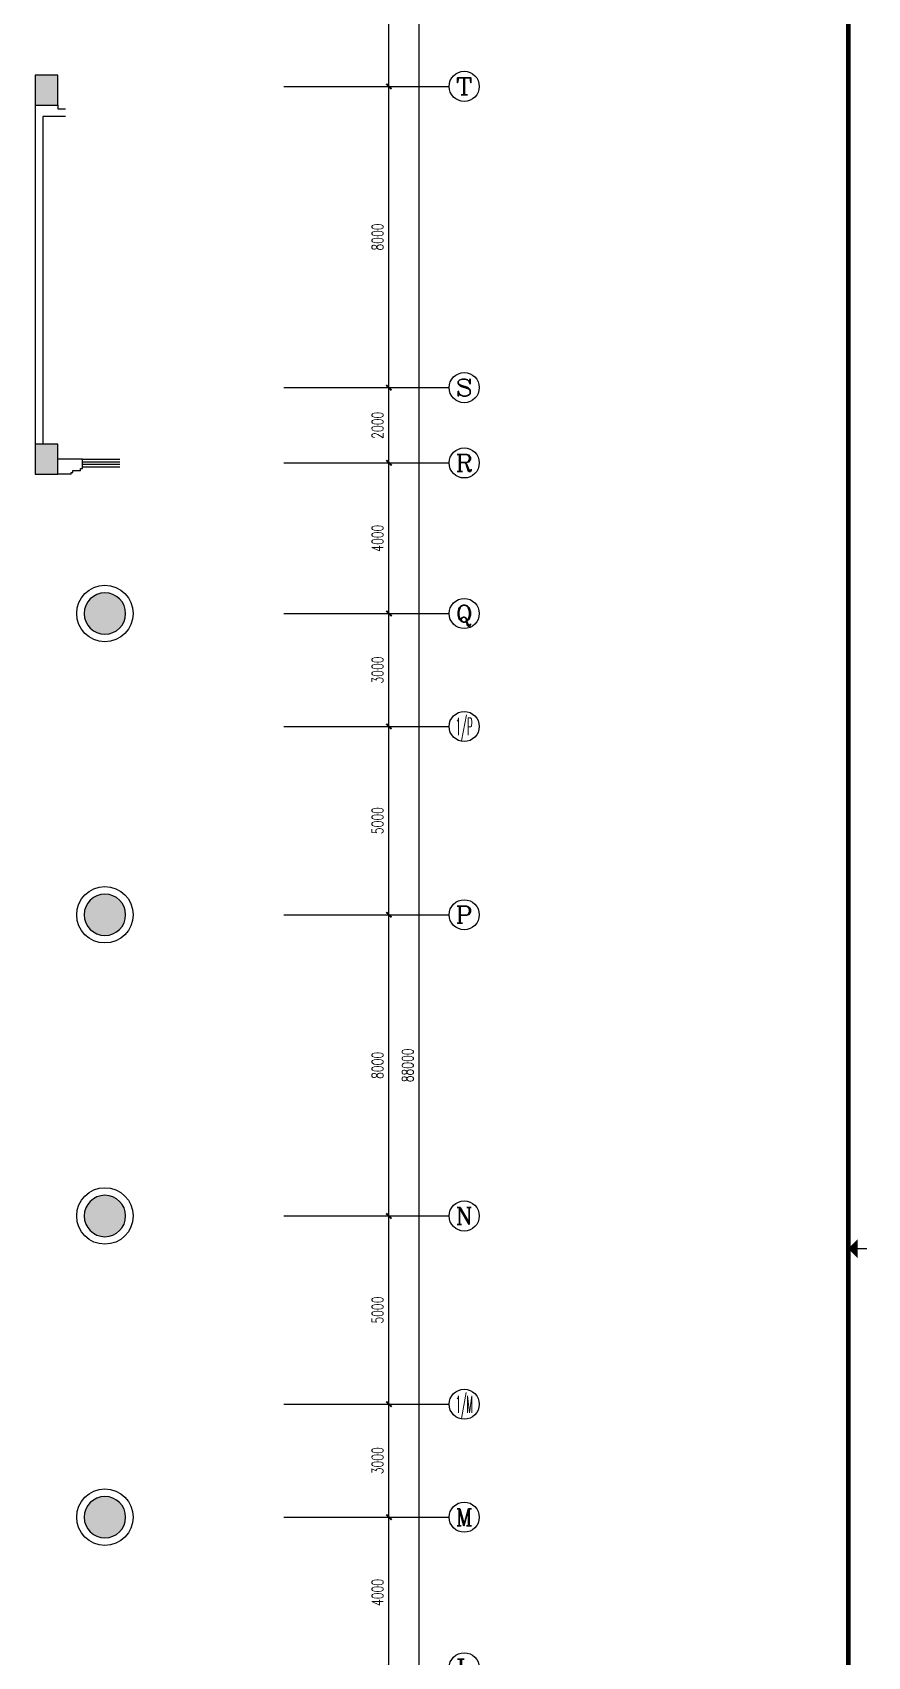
# Model space of a CAD drawing. Extents: x 190999 to 834799, y -200814 to 215286.
# Drawn here: x 728024 to 750208, y -33296 to 9835 of the extents above; entities that cross this region are included whole.
import ezdxf
from ezdxf.enums import TextEntityAlignment as Align

# ---------------------------------------------------------------- set-up
doc = ezdxf.new("R2010")
doc.units = 0
doc.header["$LTSCALE"] = 1000
doc.header["$MEASUREMENT"] = 0
for name, color, linetype in [('A-墙线', 2, 'Continuous'), ('A-外包装修', 250, 'Continuous'), ('A-外窗', 145, 'Continuous'), ('AXIS', 3, 'Continuous'), ('AXIS_TEXT', 7, 'Continuous'), ('COLUMN', 2, 'Continuous'), ('PUB_HATCH', 250, 'Continuous'), ('图框', 189, 'Continuous')]:
    doc.layers.add(name, color=color, linetype=linetype)
doc.styles.add('_TCH_AXIS', font='COMPLEX', dxfattribs={"bigfont": 'GBCBIG'})
doc.styles.add('COMPLEX', font='COMPLEX')
doc.styles.add('DIM_FONT', font='SIMPLEX', dxfattribs={"width": 0.7, "bigfont": 'GBCBIG'})
doc.dimstyles.new('DIMN', dxfattribs={"dimtxt": 300, "dimasz": 100, "dimexe": 250, "dimexo": 300, "dimgap": 150, "dimtad": 1, "dimdec": 0, "dimzin": 0, "dimdsep": 46, "dimtxsty": 'DIM_FONT', "dimblk": 'ARCHTICK', "dimcen": 0.09, "dimclrt": 7, "dimazin": 2, "dimtfac": 1, "dimtdec": 0, "dimtix": 1, "dimtmove": 2, "dimatfit": 3, "dimfxl": 0, "dimtolj": 1, "dimtzin": 0, "dimarcsym": 0})

# ---------------------------------------------------------------- blocks, each defined once
blk = doc.blocks.new('TJAD_TK_A0')
at = {"layer": '图框', "const_width": 0.3}
blk.add_lwpolyline([(1567.5, 391.74), (1567.5, 394.24)], dxfattribs=at)
at = {"layer": '图框', "const_width": 1.2}
blk.add_lwpolyline([(2152, -431.7), (2152, 389.3), (998, 389.3), (998, -431.7)], close=True, dxfattribs=at)
at = {"layer": '图框'}
blk.add_solid([(1565, 391.74), (1570, 391.74), (1567.5, 389.24)], dxfattribs=at)
blk = doc.blocks.new('_ArchTick')
at = {"const_width": 0.5}
blk.add_lwpolyline([(-0.7, -0.7), (0.7, 0.7)], dxfattribs=at)
blk = doc.blocks.new('*D646')
at = {"layer": 'AXIS', "color": 0, "lineweight": -2}
for p, q in [((736699, -29596), (737743, -29596)), ((737493, -33596), (737493, -29596)), ((736699, -33596), (737743, -33596))]:
    blk.add_line(p, q, dxfattribs=at)
at = {"layer": 'Defpoints', "color": 0}
for p in [(736399, -29596), (737493, -29596), (736399, -33596)]:
    blk.add_point(p, dxfattribs=at)
at = {"layer": 'AXIS', "color": 0, "lineweight": -2, "xscale": 100, "yscale": 100, "zscale": 100}
for p, rotation in [((737493, -29596), 90), ((737493, -33596), 270)]:
    blk.add_blockref('_ArchTick', p, dxfattribs=dict(at, rotation=rotation))
at = {"layer": 'AXIS', "color": 7, "insert": (737193, -31596), "char_height": 300, "attachment_point": 5, "rotation": 90, "style": 'DIM_FONT'}
blk.add_mtext('\\A1;4000', dxfattribs=at)
blk = doc.blocks.new('*D647')
at = {"layer": 'AXIS', "color": 0, "lineweight": -2}
for p, q in [((736699, -26596), (737743, -26596)), ((737493, -29596), (737493, -26596)), ((736699, -29596), (737743, -29596))]:
    blk.add_line(p, q, dxfattribs=at)
at = {"layer": 'Defpoints', "color": 0}
for p in [(736399, -26596), (737493, -26596), (736399, -29596)]:
    blk.add_point(p, dxfattribs=at)
at = {"layer": 'AXIS', "color": 0, "lineweight": -2, "xscale": 100, "yscale": 100, "zscale": 100}
for p, rotation in [((737493, -26596), 90), ((737493, -29596), 270)]:
    blk.add_blockref('_ArchTick', p, dxfattribs=dict(at, rotation=rotation))
at = {"layer": 'AXIS', "color": 7, "insert": (737193, -28096), "char_height": 300, "attachment_point": 5, "rotation": 90, "style": 'DIM_FONT'}
blk.add_mtext('\\A1;3000', dxfattribs=at)
blk = doc.blocks.new('*D648')
at = {"layer": 'AXIS', "color": 0, "lineweight": -2}
for p, q in [((736699, -21596), (737743, -21596)), ((737493, -26596), (737493, -21596)), ((736699, -26596), (737743, -26596))]:
    blk.add_line(p, q, dxfattribs=at)
at = {"layer": 'Defpoints', "color": 0}
for p in [(736399, -21596), (737493, -21596), (736399, -26596)]:
    blk.add_point(p, dxfattribs=at)
at = {"layer": 'AXIS', "color": 0, "lineweight": -2, "xscale": 100, "yscale": 100, "zscale": 100}
for p, rotation in [((737493, -21596), 90), ((737493, -26596), 270)]:
    blk.add_blockref('_ArchTick', p, dxfattribs=dict(at, rotation=rotation))
at = {"layer": 'AXIS', "color": 7, "insert": (737193, -24096), "char_height": 300, "attachment_point": 5, "rotation": 90, "style": 'DIM_FONT'}
blk.add_mtext('\\A1;5000', dxfattribs=at)
blk = doc.blocks.new('*D649')
at = {"layer": 'AXIS', "color": 0, "lineweight": -2}
for p, q in [((736699, -13596), (737743, -13596)), ((737493, -21596), (737493, -13596)), ((736699, -21596), (737743, -21596))]:
    blk.add_line(p, q, dxfattribs=at)
at = {"layer": 'Defpoints', "color": 0}
for p in [(736399, -13596), (737493, -13596), (736399, -21596)]:
    blk.add_point(p, dxfattribs=at)
at = {"layer": 'AXIS', "color": 0, "lineweight": -2, "xscale": 100, "yscale": 100, "zscale": 100}
for p, rotation in [((737493, -13596), 90), ((737493, -21596), 270)]:
    blk.add_blockref('_ArchTick', p, dxfattribs=dict(at, rotation=rotation))
at = {"layer": 'AXIS', "color": 7, "insert": (737193, -17596), "char_height": 300, "attachment_point": 5, "rotation": 90, "style": 'DIM_FONT'}
blk.add_mtext('\\A1;8000', dxfattribs=at)
blk = doc.blocks.new('*D650')
at = {"layer": 'AXIS', "color": 0, "lineweight": -2}
for p, q in [((736699, -8596), (737743, -8596)), ((737493, -13596), (737493, -8596)), ((736699, -13596), (737743, -13596))]:
    blk.add_line(p, q, dxfattribs=at)
at = {"layer": 'Defpoints', "color": 0}
for p in [(736399, -8596), (737493, -8596), (736399, -13596)]:
    blk.add_point(p, dxfattribs=at)
at = {"layer": 'AXIS', "color": 0, "lineweight": -2, "xscale": 100, "yscale": 100, "zscale": 100}
for p, rotation in [((737493, -8596), 90), ((737493, -13596), 270)]:
    blk.add_blockref('_ArchTick', p, dxfattribs=dict(at, rotation=rotation))
at = {"layer": 'AXIS', "color": 7, "insert": (737193, -11096), "char_height": 300, "attachment_point": 5, "rotation": 90, "style": 'DIM_FONT'}
blk.add_mtext('\\A1;5000', dxfattribs=at)
blk = doc.blocks.new('*D651')
at = {"layer": 'AXIS', "color": 0, "lineweight": -2}
for p, q in [((736699, -5596), (737743, -5596)), ((737493, -8596), (737493, -5596)), ((736699, -8596), (737743, -8596))]:
    blk.add_line(p, q, dxfattribs=at)
at = {"layer": 'Defpoints', "color": 0}
for p in [(736399, -5596), (737493, -5596), (736399, -8596)]:
    blk.add_point(p, dxfattribs=at)
at = {"layer": 'AXIS', "color": 0, "lineweight": -2, "xscale": 100, "yscale": 100, "zscale": 100}
for p, rotation in [((737493, -5596), 90), ((737493, -8596), 270)]:
    blk.add_blockref('_ArchTick', p, dxfattribs=dict(at, rotation=rotation))
at = {"layer": 'AXIS', "color": 7, "insert": (737193, -7096), "char_height": 300, "attachment_point": 5, "rotation": 90, "style": 'DIM_FONT'}
blk.add_mtext('\\A1;3000', dxfattribs=at)
blk = doc.blocks.new('*D652')
at = {"layer": 'AXIS', "color": 0, "lineweight": -2}
for p, q in [((736699, -1596), (737743, -1596)), ((737493, -5596), (737493, -1596)), ((736699, -5596), (737743, -5596))]:
    blk.add_line(p, q, dxfattribs=at)
at = {"layer": 'Defpoints', "color": 0}
for p in [(736399, -1596), (737493, -1596), (736399, -5596)]:
    blk.add_point(p, dxfattribs=at)
at = {"layer": 'AXIS', "color": 0, "lineweight": -2, "xscale": 100, "yscale": 100, "zscale": 100}
for p, rotation in [((737493, -1596), 90), ((737493, -5596), 270)]:
    blk.add_blockref('_ArchTick', p, dxfattribs=dict(at, rotation=rotation))
at = {"layer": 'AXIS', "color": 7, "insert": (737193, -3596), "char_height": 300, "attachment_point": 5, "rotation": 90, "style": 'DIM_FONT'}
blk.add_mtext('\\A1;4000', dxfattribs=at)
blk = doc.blocks.new('*D653')
at = {"layer": 'AXIS', "color": 0, "lineweight": -2}
for p, q in [((736699, 404), (737743, 404)), ((737493, -1596), (737493, 404)), ((736699, -1596), (737743, -1596))]:
    blk.add_line(p, q, dxfattribs=at)
at = {"layer": 'Defpoints', "color": 0}
for p in [(736399, 404), (737493, 404), (736399, -1596)]:
    blk.add_point(p, dxfattribs=at)
at = {"layer": 'AXIS', "color": 0, "lineweight": -2, "xscale": 100, "yscale": 100, "zscale": 100}
for p, rotation in [((737493, 404), 90), ((737493, -1596), 270)]:
    blk.add_blockref('_ArchTick', p, dxfattribs=dict(at, rotation=rotation))
at = {"layer": 'AXIS', "color": 7, "insert": (737193, -596), "char_height": 300, "attachment_point": 5, "rotation": 90, "style": 'DIM_FONT'}
blk.add_mtext('\\A1;2000', dxfattribs=at)
blk = doc.blocks.new('*D654')
at = {"layer": 'AXIS', "color": 0, "lineweight": -2}
for p, q in [((736699, 8404), (737743, 8404)), ((737493, 404), (737493, 8404)), ((736699, 404), (737743, 404))]:
    blk.add_line(p, q, dxfattribs=at)
at = {"layer": 'Defpoints', "color": 0}
for p in [(736399, 8404), (737493, 8404), (736399, 404)]:
    blk.add_point(p, dxfattribs=at)
at = {"layer": 'AXIS', "color": 0, "lineweight": -2, "xscale": 100, "yscale": 100, "zscale": 100}
for p, rotation in [((737493, 8404), 90), ((737493, 404), 270)]:
    blk.add_blockref('_ArchTick', p, dxfattribs=dict(at, rotation=rotation))
at = {"layer": 'AXIS', "color": 7, "insert": (737193, 4404), "char_height": 300, "attachment_point": 5, "rotation": 90, "style": 'DIM_FONT'}
blk.add_mtext('\\A1;8000', dxfattribs=at)
blk = doc.blocks.new('*D655')
at = {"layer": 'AXIS', "color": 0, "lineweight": -2}
for p, q in [((736699, 12404), (737743, 12404)), ((737493, 8404), (737493, 12404)), ((736699, 8404), (737743, 8404))]:
    blk.add_line(p, q, dxfattribs=at)
at = {"layer": 'Defpoints', "color": 0}
for p in [(736399, 12404), (737493, 12404), (736399, 8404)]:
    blk.add_point(p, dxfattribs=at)
at = {"layer": 'AXIS', "color": 0, "lineweight": -2, "xscale": 100, "yscale": 100, "zscale": 100}
for p, rotation in [((737493, 12404), 90), ((737493, 8404), 270)]:
    blk.add_blockref('_ArchTick', p, dxfattribs=dict(at, rotation=rotation))
at = {"layer": 'AXIS', "color": 7, "insert": (737193, 10404), "char_height": 300, "attachment_point": 5, "rotation": 90, "style": 'DIM_FONT'}
blk.add_mtext('\\A1;4000', dxfattribs=at)
blk = doc.blocks.new('*D663')
at = {"layer": 'AXIS', "color": 0, "lineweight": -2}
for p, q in [((736699, 26404), (738543, 26404)), ((738293, -61596), (738293, 26404)), ((736699, -61596), (738543, -61596))]:
    blk.add_line(p, q, dxfattribs=at)
at = {"layer": 'Defpoints', "color": 0}
for p in [(736399, 26404), (738293, 26404), (736399, -61596)]:
    blk.add_point(p, dxfattribs=at)
at = {"layer": 'AXIS', "color": 0, "lineweight": -2, "xscale": 100, "yscale": 100, "zscale": 100}
for p, rotation in [((738293, 26404), 90), ((738293, -61596), 270)]:
    blk.add_blockref('_ArchTick', p, dxfattribs=dict(at, rotation=rotation))
at = {"layer": 'AXIS', "color": 7, "insert": (737993, -17596), "char_height": 300, "attachment_point": 5, "rotation": 90, "style": 'DIM_FONT'}
blk.add_mtext('\\A1;88000', dxfattribs=at)
blk = doc.blocks.new('_AXISO')
blk.add_circle((0, 0), 0.5)
at = {"layer": 'AXIS_TEXT', "style": 'COMPLEX', "width": 1.041667}
blk.add_attdef('A', text='', height=0.56, dxfattribs=at).set_placement((-0.25, -0.28), (0.25, -0.28), align=Align.FIT)

msp = doc.modelspace()

# ---------------------------------------------------------------- hatches: boundary and pattern name
at = {"layer": 'PUB_HATCH'}
for points in [[(728098.5, 7903.7), (728698.5, 7903.7), (728698.5, 8703.7), (728098.5, 8703.7)], [(728098.5, -1896.3), (728698.5, -1896.3), (728698.5, -1096.3), (728098.5, -1096.3)], [(730498.5, -5596.3, 1), (729398.5, -5596.3, 1)], [(730498.5, -13596.3, 1), (729398.5, -13596.3, 1)], [(730498.5, -21596.3, 1), (729398.5, -21596.3, 1)], [(730498.5, -29596.3, 1), (729398.5, -29596.3, 1)]]:
    msp.add_hatch(color=256, dxfattribs=at).paths.add_polyline_path(points)

# ---------------------------------------------------------------- linework, layer by layer
at = {"layer": 'A-墙线'}
for p, q in [((728098.5, 7903.7), (728098.5, -1096.3)), ((728698.5, 7903.7), (728698.5, 7803.7)), ((728698.5, 7803.7), (728898.5, 7803.7)), ((728298.5, 7603.7), (728298.5, -1096.3)), ((728898.5, 7603.7), (728298.5, 7603.7)), ((729348.5, -1496.3), (728698.5, -1496.3)), ((729348.5, -1746.3), (729348.5, -1496.3)), ((729048.5, -1896.3), (728698.5, -1896.3)), ((729048.5, -1896.3), (729048.5, -1846.3)), ((729048.5, -1846.3), (729098.5, -1846.3)), ((729098.5, -1846.3), (729098.5, -1796.3)), ((729098.5, -1796.3), (729298.5, -1796.3)), ((729298.5, -1746.3), (729348.5, -1746.3)), ((729298.5, -1796.3), (729298.5, -1746.3))]:
    msp.add_line(p, q, dxfattribs=at)
at = {"layer": 'A-外包装修'}
for centre in [(729948.5, -5596.3), (729948.5, -13596.3), (729948.5, -21596.3), (729948.5, -29596.3)]:
    msp.add_circle(centre, 750, dxfattribs=at)
at = {"layer": 'A-外窗'}
for p, q in [((729348.5, -1496.3), (730348.5, -1496.3)), ((729348.5, -1566.3), (730348.5, -1566.3)), ((729348.5, -1626.3), (730348.5, -1626.3)), ((729348.5, -1696.3), (730348.5, -1696.3))]:
    msp.add_line(p, q, dxfattribs=at)
at = {"layer": 'AXIS'}
for p, q in [((734698.5, 8403.7), (739093, 8403.7)), ((734698.5, 403.7), (739093, 403.7)), ((734698.5, -1596.3), (739093, -1596.3)), ((734698.5, -5596.3), (739093, -5596.3)), ((734698.5, -8596.3), (739093, -8596.3)), ((734698.5, -13596.3), (739093, -13596.3)), ((734698.5, -21596.3), (739093, -21596.3)), ((734698.5, -26596.3), (739093, -26596.3)), ((734698.5, -29596.3), (739093, -29596.3))]:
    msp.add_line(p, q, dxfattribs=at)
at = {"layer": 'COLUMN'}
for p, q in [((728698.5, 8703.7), (728098.5, 8703.7)), ((728098.5, 8703.7), (728098.5, 7903.7)), ((728698.5, 7903.7), (728698.5, 8703.7)), ((728098.5, 7903.7), (728698.5, 7903.7)), ((728698.5, -1096.3), (728098.5, -1096.3)), ((728098.5, -1096.3), (728098.5, -1896.3)), ((728698.5, -1896.3), (728698.5, -1096.3)), ((728098.5, -1896.3), (728698.5, -1896.3))]:
    msp.add_line(p, q, dxfattribs=at)
for centre, start, end in [((729948.5, -5596.3), 0, 180), ((729948.5, -5596.3), 180, 0), ((729948.5, -13596.3), 0, 180), ((729948.5, -13596.3), 180, 0), ((729948.5, -21596.3), 0, 180), ((729948.5, -21596.3), 180, 0), ((729948.5, -29596.3), 0, 180), ((729948.5, -29596.3), 180, 0)]:
    msp.add_arc(centre, 550, start, end, dxfattribs=at)

# ---------------------------------------------------------------- block references
at = {"layer": 'AXIS'}
ref = msp.add_blockref('_AXISO', (739493, 8403.7), dxfattribs=dict(at, xscale=800, yscale=800, zscale=800))
ref.add_attrib('A', 'T', dxfattribs={"layer": 'AXIS_TEXT', "height": 452.5, "style": '_TCH_AXIS', "width": 1.4}).set_placement((739266.7, 8177.4), (739719.3, 8177.4), align=Align.FIT)
ref = msp.add_blockref('_AXISO', (739493, 403.7), dxfattribs=dict(at, xscale=800, yscale=800, zscale=800))
ref.add_attrib('A', 'S', dxfattribs={"layer": 'AXIS_TEXT', "height": 452.5, "style": '_TCH_AXIS', "width": 1.5}).set_placement((739266.7, 177.4), (739719.3, 177.4), align=Align.FIT)
ref = msp.add_blockref('_AXISO', (739493, -1596.3), dxfattribs=dict(at, xscale=800, yscale=800, zscale=800))
ref.add_attrib('A', 'R', dxfattribs={"layer": 'AXIS_TEXT', "height": 452.5, "style": '_TCH_AXIS', "width": 1.166667}).set_placement((739266.7, -1822.6), (739719.3, -1822.6), align=Align.FIT)
ref = msp.add_blockref('_AXISO', (739493, -5596.3), dxfattribs=dict(at, xscale=800, yscale=800, zscale=800))
ref.add_attrib('A', 'Q', dxfattribs={"layer": 'AXIS_TEXT', "height": 452.5, "style": '_TCH_AXIS', "width": 1.3125}).set_placement((739266.7, -5822.6), (739719.3, -5822.6), align=Align.FIT)
ref = msp.add_blockref('_AXISO', (739493, -8596.3), dxfattribs=dict(at, xscale=800, yscale=800, zscale=800))
ref.add_attrib('A', '1/P', dxfattribs={"layer": 'AXIS_TEXT', "height": 452.55, "style": '_TCH_AXIS', "width": 0.388889}).set_placement((739266.7, -8822.6), (739719.3, -8822.6), align=Align.FIT)
ref = msp.add_blockref('_AXISO', (739493, -13596.3), dxfattribs=dict(at, xscale=800, yscale=800, zscale=800))
ref.add_attrib('A', 'P', dxfattribs={"layer": 'AXIS_TEXT', "height": 452.5, "style": '_TCH_AXIS', "width": 1.235294}).set_placement((739266.7, -13822.6), (739719.3, -13822.6), align=Align.FIT)
ref = msp.add_blockref('_AXISO', (739493, -21596.3), dxfattribs=dict(at, xscale=800, yscale=800, zscale=800))
ref.add_attrib('A', 'N', dxfattribs={"layer": 'AXIS_TEXT', "height": 452.5, "style": '_TCH_AXIS', "width": 1.105263}).set_placement((739266.7, -21822.6), (739719.3, -21822.6), align=Align.FIT)
ref = msp.add_blockref('_AXISO', (739493, -26596.3), dxfattribs=dict(at, xscale=800, yscale=800, zscale=800))
ref.add_attrib('A', '1/M', dxfattribs={"layer": 'AXIS_TEXT', "height": 452.55, "style": '_TCH_AXIS', "width": 0.362069}).set_placement((739266.7, -26822.6), (739719.3, -26822.6), align=Align.FIT)
ref = msp.add_blockref('_AXISO', (739493, -29596.3), dxfattribs=dict(at, xscale=800, yscale=800, zscale=800))
ref.add_attrib('A', 'M', dxfattribs={"layer": 'AXIS_TEXT', "height": 452.5, "style": '_TCH_AXIS'}).set_placement((739266.7, -29822.6), (739719.3, -29822.6), align=Align.FIT)
ref = msp.add_blockref('_AXISO', (739493, -33596.3), dxfattribs=dict(at, xscale=800, yscale=800, zscale=800))
ref.add_attrib('A', 'L', dxfattribs={"layer": 'AXIS_TEXT', "height": 452.5, "style": '_TCH_AXIS', "width": 1.4}).set_placement((739266.7, -33822.6), (739719.3, -33822.6), align=Align.FIT)
at = {"layer": '图框', "xscale": 100, "yscale": 100, "zscale": 100, "rotation": 270}
msp.add_blockref('TJAD_TK_A0', (710768.8, 134286.5), dxfattribs=at)

# ---------------------------------------------------------------- dimensions: what is measured, and where the dimension line sits
at = {"layer": 'AXIS'}
for p1, p2, distance, picture, middle in [((736398.5, -61596.3), (736398.5, 26403.7), -1894.4, '*D663', (737993, -17596.3)), ((736398.5, 8403.7), (736398.5, 12403.7), -1094.4, '*D655', (737193, 10403.7)), ((736398.5, 403.7), (736398.5, 8403.7), -1094.4, '*D654', (737193, 4403.7)), ((736398.5, -1596.3), (736398.5, 403.7), -1094.4, '*D653', (737193, -596.3)), ((736398.5, -5596.3), (736398.5, -1596.3), -1094.4, '*D652', (737193, -3596.3)), ((736398.5, -8596.3), (736398.5, -5596.3), -1094.4, '*D651', (737193, -7096.3)), ((736398.5, -13596.3), (736398.5, -8596.3), -1094.4, '*D650', (737193, -11096.3)), ((736398.5, -21596.3), (736398.5, -13596.3), -1094.4, '*D649', (737193, -17596.3)), ((736398.5, -26596.3), (736398.5, -21596.3), -1094.4, '*D648', (737193, -24096.3)), ((736398.5, -29596.3), (736398.5, -26596.3), -1094.4, '*D647', (737193, -28096.3)), ((736398.5, -33596.3), (736398.5, -29596.3), -1094.4, '*D646', (737193, -31596.3))]:
    dim = msp.add_aligned_dim(p1=p1, p2=p2, distance=distance, dimstyle='DIMN', dxfattribs=at)
    dim.commit()
    dim.dimension.update_dxf_attribs({"geometry": picture, "text_midpoint": middle})

doc.saveas('drawing.dxf')
